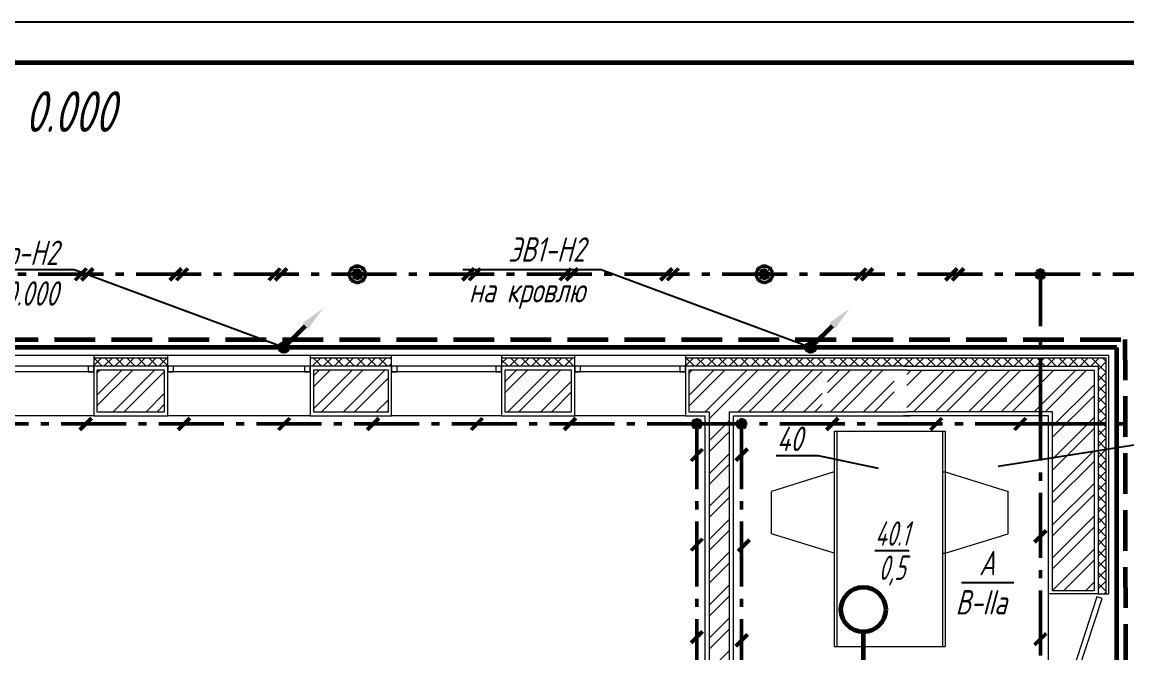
# Model space of a CAD drawing. Header units: millimetres. Extents: x -10490 to 5162, y -5053 to 76.
# Drawn here: x -4562 to -4426.3, y -471.7 to -394.1 of the extents above; entities that cross this region are included whole.
import ezdxf
from ezdxf import colors
from ezdxf.entities.mleader import LeaderData, LeaderLine
from ezdxf.math import Vec2, Vec3

# ---------------------------------------------------------------- set-up
doc = ezdxf.new("R2010")
doc.units = ezdxf.units.MM
doc.linetypes.add('gost5', pattern=[7, 5, -2, 0])
doc.linetypes.add('gost6', pattern=[12, 8, -1.5, 1, -1.5])
for name, color, linetype, lineweight in [('Заземление (Вновь)', 6, 'gost6', 50), ('КаБель контрольный (Вновь)', 142, 'gost5', 60), ('КаБель силовой (Вновь)', 1, 'Continuous', 60), ('Линия выноска', 137, 'Continuous', 25), ('Рамка толстая', 7, 'Continuous', 60), ('Рамка тонкая', 5, 'Continuous', 25), ('Строительный', 251, 'Continuous', 13), ('Текст', 2, 'Continuous', 25), ('Технологическое', 152, 'Continuous', 18), ('ЭлектрооБорудование (Вновь)', 160, 'Continuous', 60)]:
    doc.layers.add(name, color=color, linetype=linetype, lineweight=lineweight)
doc.styles.add('SIMPLEX', font='simplex.shx', dxfattribs={"width": 0.7, "oblique": 15})
doc.styles.add('СИМПЛЕКС', font='simplex.shx', dxfattribs={"width": 0.7, "oblique": 15, "height": 500})
pattern_1 = [(45, (-11480.575, 3098.7583), (-2.0205576, 2.0205576), []), (45, (-11479.228, 3098.7583), (-2.0205576, 2.0205576), [])]
pattern_2 = [(45, (-11480.5749, 3098.7583), (-0.67351921, 0.67351921), []), (135, (-11480.5749, 3098.7583), (-0.67351921, -0.67351921), [])]

# ---------------------------------------------------------------- blocks, each defined once
blk = doc.blocks.new('A$C0CDB385D')
at = {"layer": 'Рамка толстая'}
blk.add_line((589, 415), (20, 415), dxfattribs=at)
at = {"layer": 'Рамка тонкая'}
blk.add_line((594, 420), (0, 420), dxfattribs=at)
blk = doc.blocks.new('_None')
blk = doc.blocks.new('_DotBlank')
at = {"color": 0, "linetype": 'ByBlock', "lineweight": -2}
blk.add_line((-0.5, 0), (-1, 0), dxfattribs=at)
blk.add_circle((0, 0), 0.5, dxfattribs=at)

msp = doc.modelspace()

# ---------------------------------------------------------------- hatches: boundary and pattern name
at = {"layer": 'Заземление (Вновь)'}
for points in [[(-4520.34156, -425.14645, 1), (-4521.34156, -425.14645, 1)], [(-4470.34156, -425.14645, 1), (-4471.34156, -425.14645, 1)]]:
    msp.add_hatch(color=256, dxfattribs=at).paths.add_polyline_path(points)
h = msp.add_hatch(color=256, dxfattribs=at)
h.paths.add_polyline_path([(-4437.44156, -425.14645, 0.414213562), (-4436.94156, -425.64645), (-4436.94156, -425.14645), (-4436.44156, -425.14645, 1)])
h.paths.add_polyline_path([(-4436.44156, -425.14645), (-4436.94156, -425.14645), (-4436.94156, -425.64645, 0.414213562)], flags=17)
h = msp.add_hatch(color=256, dxfattribs=at)
h.paths.add_polyline_path([(-4479.64156, -443.54645, 0.414213562), (-4479.14156, -444.04645), (-4479.14156, -443.54645), (-4478.64156, -443.54645, 1)])
h.paths.add_polyline_path([(-4478.64156, -443.54645), (-4479.14156, -443.54645), (-4479.14156, -444.04645, 0.414213562)], flags=17)
h = msp.add_hatch(color=256, dxfattribs=at)
h.paths.add_polyline_path([(-4474.14156, -443.54645, 0.414213562), (-4473.64156, -444.04645), (-4473.64156, -443.54645), (-4473.14156, -443.54645, 1)])
h.paths.add_polyline_path([(-4473.14156, -443.54645), (-4473.64156, -443.54645), (-4473.64156, -444.04645, 0.414213562)], flags=17)
at = {"layer": 'КаБель силовой (Вновь)'}
for points in [[(-4529.37555, -434.14645, 1), (-4530.37555, -434.14645, 1)], [(-4464.66227, -434.14645, 1), (-4465.66227, -434.14645, 1)]]:
    msp.add_hatch(color=256, dxfattribs=at).paths.add_polyline_path(points)
at = {"layer": 'Строительный', "ltscale": 100}
h = msp.add_hatch(dxfattribs=at)
h.set_pattern_fill('ANSI37', color=256, scale=0.3)
h.set_pattern_definition(pattern_2)
h.paths.add_polyline_path([(-4544.13709, -435.44645), (-4553.23709, -435.44645), (-4553.23709, -436.44645), (-4544.13709, -436.44645)])
h = msp.add_hatch(dxfattribs=at)
h.set_pattern_fill('ANSI37', color=256, scale=0.3)
h.set_pattern_definition(pattern_2)
h.paths.add_polyline_path([(-4516.63709, -435.44645), (-4526.63709, -435.44645), (-4526.63709, -436.44645), (-4516.63709, -436.44645)])
h = msp.add_hatch(dxfattribs=at)
h.set_pattern_fill('ANSI37', color=256, scale=0.3)
h.set_pattern_definition(pattern_2)
h.paths.add_polyline_path([(-4494.13709, -435.44645), (-4503.13709, -435.44645), (-4503.13709, -436.44645), (-4494.13709, -436.44645)])
h = msp.add_hatch(dxfattribs=at)
h.set_pattern_fill('ANSI37', color=256, scale=0.3)
h.set_pattern_definition(pattern_2)
h.paths.add_polyline_path([(-4463.33709, -435.44645), (-4480.53709, -435.44645), (-4480.53709, -436.44645), (-4463.33709, -436.44645)])
h = msp.add_hatch(dxfattribs=at)
h.set_pattern_fill('ANSI37', color=256, scale=0.3)
h.set_pattern_definition([(45, (-11440.1749, 3098.7583), (-0.67351921, 0.67351921), []), (135, (-11440.1749, 3098.7583), (-0.67351921, -0.67351921), [])])
h.paths.add_polyline_path([(-4453.73709, -435.44645), (-4462.73709, -435.44645), (-4462.73709, -436.44645), (-4453.73709, -436.44645)])
h = msp.add_hatch(dxfattribs=at)
h.set_pattern_fill('ANSI37', color=256, scale=0.3)
h.set_pattern_definition(pattern_2)
h.paths.add_polyline_path([(-4428.84156, -435.44645), (-4453.73709, -435.44645), (-4453.73709, -436.44645), (-4429.84156, -436.44645), (-4429.84156, -464.44645), (-4428.84156, -464.44645)])
h = msp.add_hatch(dxfattribs=at)
h.set_pattern_fill('ANSI32', color=256, scale=0.3)
h.set_pattern_definition(pattern_1)
h.paths.add_polyline_path([(-4430.34156, -493.44645), (-4435.44156, -493.44645), (-4435.44156, -497.04645), (-4475.14156, -497.04645), (-4475.14156, -442.04645), (-4463.73709, -442.04645), (-4463.73709, -436.94645), (-4480.13709, -436.94645), (-4480.13709, -442.04645), (-4477.64156, -442.04645), (-4477.64156, -497.04645), (-4561.84156, -497.04645), (-4561.84156, -500.84645), (-4508.94156, -500.84645), (-4508.94156, -555.04645), (-4526.04156, -555.04645), (-4526.04156, -560.14645), (-4485.44156, -560.14645), (-4485.44156, -555.04645), (-4506.44156, -555.04645), (-4506.44156, -500.84645), (-4435.44156, -500.84645), (-4435.44156, -504.24645), (-4430.34156, -504.24645)])
h = msp.add_hatch(dxfattribs=at)
h.set_pattern_fill('ANSI32', color=256, scale=0.3)
h.set_pattern_definition(pattern_1)
h.paths.add_polyline_path([(-4544.53709, -436.94645), (-4552.83709, -436.94645), (-4552.83709, -442.04645), (-4544.53709, -442.04645)])
h = msp.add_hatch(dxfattribs=at)
h.set_pattern_fill('ANSI32', color=256, scale=0.3)
h.set_pattern_definition(pattern_1)
h.paths.add_polyline_path([(-4517.03709, -436.94645), (-4526.23709, -436.94645), (-4526.23709, -442.04645), (-4517.03709, -442.04645)])
h = msp.add_hatch(dxfattribs=at)
h.set_pattern_fill('ANSI32', color=256, scale=0.3)
h.set_pattern_definition(pattern_1)
h.paths.add_polyline_path([(-4494.53709, -436.94645), (-4502.73709, -436.94645), (-4502.73709, -442.04645), (-4494.53709, -442.04645)])
h = msp.add_hatch(dxfattribs=at)
h.set_pattern_fill('ANSI32', color=256, scale=0.3)
h.set_pattern_definition([(45, (-11440.9367, 3098.7583), (-2.0205576, 2.0205576), []), (45, (-11439.5896, 3098.7583), (-2.0205576, 2.0205576), [])])
h.paths.add_polyline_path([(-4454.89884, -436.94645), (-4463.09884, -436.94645), (-4463.09884, -442.04645), (-4454.89884, -442.04645)])
h = msp.add_hatch(dxfattribs=at)
h.set_pattern_fill('ANSI32', color=256, scale=0.3)
h.set_pattern_definition(pattern_1)
h.paths.add_polyline_path([(-4430.34156, -436.94645), (-4453.33709, -436.94645), (-4453.33709, -442.04645), (-4435.44156, -442.04645), (-4435.44156, -464.04645), (-4430.34156, -464.04645)])

# ---------------------------------------------------------------- linework, layer by layer
at = {"layer": 'Заземление (Вновь)'}
for p, q in [((-4554.10665, -424.43934), (-4555.52086, -425.85356)), ((-4553.30665, -424.43934), (-4554.72086, -425.85356)), ((-4542.46944, -424.43934), (-4543.88366, -425.85356)), ((-4541.66944, -424.43934), (-4543.08366, -425.85356)), ((-4530.323, -424.43934), (-4531.73721, -425.85356)), ((-4529.523, -424.43934), (-4530.93721, -425.85356)), ((-4506.50364, -424.43934), (-4507.91786, -425.85356)), ((-4505.70364, -424.43934), (-4507.11786, -425.85356)), ((-4494.57359, -424.43934), (-4495.9878, -425.85356)), ((-4493.77359, -424.43934), (-4495.1878, -425.85356)), ((-4482.18465, -424.43934), (-4483.59887, -425.85356)), ((-4481.38465, -424.43934), (-4482.79887, -425.85356)), ((-4458.32447, -424.43934), (-4459.73869, -425.85356)), ((-4457.52447, -424.43934), (-4458.93869, -425.85356)), ((-4447.1592, -424.43934), (-4448.57341, -425.85356)), ((-4446.3592, -424.43934), (-4447.77341, -425.85356)), ((-4776.04156, -425.14645), (-4417.24156, -425.14645)), ((-4436.94156, -443.54645), (-4436.94156, -425.14645)), ((-4713.24156, -443.54645), (-4479.14156, -443.54645)), ((-4553.52028, -442.83934), (-4554.93449, -444.25356)), ((-4541.43434, -442.83934), (-4542.84855, -444.25356)), ((-4529.13838, -442.83934), (-4530.55259, -444.25356)), ((-4518.20852, -442.83934), (-4519.62274, -444.25356)), ((-4505.46881, -442.83934), (-4506.88302, -444.25356)), ((-4494.01341, -442.83934), (-4495.42763, -444.25356)), ((-4473.64156, -443.54645), (-4479.18385, -443.54645)), ((-4479.14156, -443.54645), (-4479.14156, -484.01974)), ((-4436.94156, -443.54645), (-4473.64156, -443.54645)), ((-4473.64156, -443.54645), (-4473.64156, -484.01974)), ((-4461.77979, -442.83934), (-4463.194, -444.25356)), ((-4449.03785, -442.83934), (-4450.45206, -444.25356)), ((-4438.71038, -442.83934), (-4440.12459, -444.25356)), ((-4436.94156, -484.01974), (-4436.94156, -443.54645)), ((-4436.94156, -443.54645), (-4417.24156, -443.54645)), ((-4478.43445, -446.65895), (-4479.84866, -448.07316)), ((-4472.93445, -446.60725), (-4474.34866, -448.02147)), ((-4436.23445, -456.65173), (-4437.64866, -458.06594)), ((-4478.43445, -457.67581), (-4479.84866, -459.09002)), ((-4472.65429, -457.7792), (-4474.06851, -459.19341)), ((-4478.43445, -469.05624), (-4479.84866, -470.47046)), ((-4472.93445, -469.44723), (-4474.34866, -470.86144)), ((-4436.23445, -469.30137), (-4437.64866, -470.71559))]:
    msp.add_line(p, q, dxfattribs=at)
for centre, radius in [((-4520.84156, -425.14645), 1), ((-4520.84156, -425.14645), 0.5), ((-4470.84156, -425.14645), 1), ((-4470.84156, -425.14645), 0.5), ((-4436.94156, -425.14645), 0.5), ((-4479.14156, -443.54645), 0.5), ((-4473.64156, -443.54645), 0.5)]:
    msp.add_circle(centre, radius, dxfattribs=at)
at = {"layer": 'КаБель контрольный (Вновь)'}
for p, q in [((-4768.04156, -433.14645), (-4426.54156, -433.14645)), ((-4426.54156, -433.14645), (-4426.44156, -504.34645))]:
    msp.add_line(p, q, dxfattribs=at)
at = {"layer": 'КаБель силовой (Вновь)'}
for p, q in [((-4529.522, -433.7929), (-4527.20245, -431.47334)), ((-4464.80871, -433.7929), (-4462.48916, -431.47334)), ((-4427.54156, -434.14645), (-4767.04156, -434.14645)), ((-4427.54156, -481.01974), (-4427.54156, -434.14645)), ((-4458.69156, -469.10701), (-4458.69156, -483.01974))]:
    msp.add_line(p, q, dxfattribs=at)
for centre in [(-4529.87555, -434.14645), (-4465.16227, -434.14645)]:
    msp.add_circle(centre, 0.5, dxfattribs=at)
for points in [[(-4527.556, -431.11979), (-4526.84889, -431.8269), (-4525.08112, -429.35202)], [(-4462.84271, -431.11979), (-4462.13561, -431.8269), (-4460.36784, -429.35202)]]:
    msp.add_solid(points, dxfattribs=at)
at = {"layer": 'Строительный', "ltscale": 100}
for p, q in [((-4553.23709, -435.14645), (-4566.83709, -435.14645)), ((-4526.63709, -435.14645), (-4544.13709, -435.14645)), ((-4503.13709, -435.14645), (-4516.63709, -435.14645)), ((-4480.53709, -435.14645), (-4494.13709, -435.14645)), ((-4452.93709, -435.14645), (-4480.53709, -435.14645)), ((-4480.53709, -435.14645), (-4480.53709, -435.44645)), ((-4452.93709, -435.44645), (-4480.53709, -435.44645)), ((-4480.53709, -435.44645), (-4480.53709, -436.44645)), ((-4428.54156, -435.14645), (-4453.73709, -435.14645)), ((-4428.84156, -435.44645), (-4453.73709, -435.44645)), ((-4428.84156, -464.44645), (-4428.84156, -435.44645)), ((-4428.54156, -464.44645), (-4428.54156, -435.14645)), ((-4553.23709, -436.44645), (-4566.83709, -436.44645)), ((-4526.63709, -436.44645), (-4544.13709, -436.44645)), ((-4503.13709, -436.44645), (-4516.63709, -436.44645)), ((-4480.53709, -436.44645), (-4494.13709, -436.44645)), ((-4452.93709, -436.44645), (-4480.53709, -436.44645)), ((-4480.53709, -436.44645), (-4480.53709, -442.54645)), ((-4453.33709, -436.94645), (-4480.13709, -436.94645)), ((-4480.13709, -436.94645), (-4480.13709, -442.04645)), ((-4453.73709, -436.44645), (-4429.84156, -436.44645)), ((-4453.33709, -436.94645), (-4430.34156, -436.94645)), ((-4430.34156, -436.94645), (-4430.34156, -464.04645)), ((-4429.84156, -436.44645), (-4429.84156, -464.44645)), ((-4553.23709, -437.14645), (-4566.83709, -437.14645)), ((-4526.63709, -437.14645), (-4544.13709, -437.14645)), ((-4503.13709, -437.14645), (-4516.63709, -437.14645)), ((-4480.53709, -437.14645), (-4494.13709, -437.14645)), ((-4480.13709, -442.04645), (-4477.64156, -442.04645)), ((-4477.64156, -442.04645), (-4477.64156, -497.04645)), ((-4475.14156, -497.04645), (-4475.14156, -442.04645)), ((-4475.14156, -442.04645), (-4453.33709, -442.04645)), ((-4435.44156, -442.04645), (-4453.33709, -442.04645)), ((-4435.44156, -464.04645), (-4435.44156, -442.04645)), ((-4553.23709, -442.54645), (-4566.83709, -442.54645)), ((-4526.63709, -442.54645), (-4544.13709, -442.54645)), ((-4503.13709, -442.54645), (-4516.63709, -442.54645)), ((-4480.53709, -442.54645), (-4494.13709, -442.54645)), ((-4480.53709, -442.54645), (-4478.14156, -442.54645)), ((-4478.14156, -442.54645), (-4478.14156, -496.54645)), ((-4474.64156, -496.54645), (-4474.64156, -442.54645)), ((-4474.64156, -442.54645), (-4452.93709, -442.54645)), ((-4435.94156, -442.54645), (-4453.73709, -442.54645)), ((-4435.94156, -464.44645), (-4435.94156, -442.54645)), ((-4430.34156, -464.04645), (-4435.44156, -464.04645)), ((-4429.84156, -464.44645), (-4435.94156, -464.44645)), ((-4435.94156, -473.74645), (-4435.94156, -464.44645)), ((-4429.84156, -464.44645), (-4428.84156, -464.44645)), ((-4428.84156, -464.44645), (-4428.54156, -464.44645))]:
    msp.add_line(p, q, dxfattribs=at)
for points in [[(-4544.13709, -435.44645), (-4544.13709, -435.14645), (-4553.23709, -435.14645), (-4553.23709, -435.44645)], [(-4544.13709, -436.44645), (-4544.13709, -435.44645), (-4553.23709, -435.44645), (-4553.23709, -436.44645)], [(-4516.63709, -435.44645), (-4516.63709, -435.14645), (-4526.63709, -435.14645), (-4526.63709, -435.44645)], [(-4516.63709, -436.44645), (-4516.63709, -435.44645), (-4526.63709, -435.44645), (-4526.63709, -436.44645)], [(-4494.13709, -435.44645), (-4494.13709, -435.14645), (-4503.13709, -435.14645), (-4503.13709, -435.44645)], [(-4494.13709, -436.44645), (-4494.13709, -435.44645), (-4503.13709, -435.44645), (-4503.13709, -436.44645)]]:
    msp.add_lwpolyline(points, dxfattribs=at)
for points in [[(-4553.93709, -437.14645), (-4553.23709, -437.14645), (-4553.23709, -436.44645), (-4553.93709, -436.44645)], [(-4553.23709, -442.54645), (-4544.13709, -442.54645), (-4544.13709, -436.44645), (-4553.23709, -436.44645)], [(-4552.83709, -442.04645), (-4544.53709, -442.04645), (-4544.53709, -436.94645), (-4552.83709, -436.94645)], [(-4544.13709, -437.14645), (-4543.43709, -437.14645), (-4543.43709, -436.44645), (-4544.13709, -436.44645)], [(-4527.33709, -437.14645), (-4526.63709, -437.14645), (-4526.63709, -436.44645), (-4527.33709, -436.44645)], [(-4526.63709, -442.54645), (-4516.63709, -442.54645), (-4516.63709, -436.44645), (-4526.63709, -436.44645)], [(-4526.23709, -442.04645), (-4517.03709, -442.04645), (-4517.03709, -436.94645), (-4526.23709, -436.94645)], [(-4516.63709, -437.14645), (-4515.93709, -437.14645), (-4515.93709, -436.44645), (-4516.63709, -436.44645)], [(-4503.83709, -437.14645), (-4503.13709, -437.14645), (-4503.13709, -436.44645), (-4503.83709, -436.44645)], [(-4503.13709, -442.54645), (-4494.13709, -442.54645), (-4494.13709, -436.44645), (-4503.13709, -436.44645)], [(-4502.73709, -442.04645), (-4494.53709, -442.04645), (-4494.53709, -436.94645), (-4502.73709, -436.94645)], [(-4494.13709, -437.14645), (-4493.43709, -437.14645), (-4493.43709, -436.44645), (-4494.13709, -436.44645)], [(-4481.23709, -437.14645), (-4480.53709, -437.14645), (-4480.53709, -436.44645), (-4481.23709, -436.44645)]]:
    msp.add_lwpolyline(points, close=True, dxfattribs=at)
at = {"layer": 'Строительный', "ltscale": 400}
msp.add_lwpolyline([(-4432.87529, -473.64447), (-4432.25228, -473.84843), (-4429.35883, -465.00999), (-4429.98184, -464.80604)], close=True, dxfattribs=at)
at = {"layer": 'Текст'}
msp.add_line((-4446.64615, -463.04697), (-4440.17701, -463.04697), dxfattribs=at)
at = {"layer": 'Технологическое', "ltscale": 10}
for p, q in [((-4462.25156, -444.44607), (-4448.63156, -444.44607)), ((-4462.25156, -444.44607), (-4462.25156, -470.90701)), ((-4461.94156, -444.44607), (-4461.94156, -470.90701)), ((-4448.94156, -444.44607), (-4448.94156, -470.90701)), ((-4448.63156, -444.44607), (-4448.63156, -470.90701)), ((-4462.25156, -449.44607), (-4469.97156, -451.84108)), ((-4448.94156, -449.44607), (-4448.63156, -449.44607)), ((-4448.63156, -449.44607), (-4440.91156, -451.84108)), ((-4469.97156, -457.05106), (-4469.97156, -451.84108)), ((-4440.91156, -457.05106), (-4440.91156, -451.84108)), ((-4462.25156, -459.44607), (-4469.97156, -457.05106)), ((-4448.63156, -459.44607), (-4440.91156, -457.05106)), ((-4448.94156, -459.44607), (-4448.63156, -459.44607)), ((-4462.25156, -470.90701), (-4448.63156, -470.90701))]:
    msp.add_line(p, q, dxfattribs=at)
at = {"layer": 'ЭлектрооБорудование (Вновь)', "ltscale": 10}
msp.add_circle((-4458.69156, -466.35701), 2.75, dxfattribs=at)

# ---------------------------------------------------------------- block references
msp.add_blockref('A$C0CDB385D', (-4846.0436, -814.14684))

# ---------------------------------------------------------------- texts
at = {"layer": 'Текст', "style": 'SIMPLEX', "oblique": 15, "width": 0.7}
for s, p in [('А', (-4444.47447, -462.15582)), ('В-IIа', (-4447.36273, -466.96976))]:
    msp.add_text(s, height=3, dxfattribs=at).set_placement(p)
at = {"layer": 'Текст', "attachment_point": 5, "style": 'SIMPLEX'}
for s, insert, char_height, width in [('План зд. 851/2 на отм. 0.000\\PМ1:100', (-4584.17884, -409.31257), 5, 338.8), ('\\A1;{\\W0.6;\\S40.1/0,5;}', (-4455.16611, -459.11381), 3, 5.6507904)]:
    msp.add_mtext(s, dxfattribs=dict(at, insert=insert, char_height=char_height, width=width))

# ---------------------------------------------------------------- leaders
at = {"layer": 'Линия выноска'}
ml = msp.add_multileader_mtext('Standard', dxfattribs=at)
ml.set_content('ЭВ1-Н2\\Pна кровлю', color=2, style='СИМПЛЕКС')
ml.set_leader_properties()
ml.set_arrow_properties(name='NONE')
ml.build(insert=Vec2(0, 0))
ml.multileader.update_dxf_attribs({"text_left_attachment_type": 6, "text_right_attachment_type": 6, "dogleg_length": 0, "arrow_head_size": 2})
ctx = ml.context
ctx.base_point, ctx.char_height, ctx.arrow_head_size, ctx.plane_origin = Vec3(-4511.73295, -424.60669), 3, 2, Vec3(-4516.37624, -477.98882)
ctx.left_attachment, ctx.right_attachment, ctx.text_align_type = 6, 6, 2
notes = []
notes.append((ctx, [(1, (1, 1, 0), (-4490.91189, -424.60669), (-1, 0), 0, [(0, [(-4465.16227, -434.14645)], 0, [])])]))
ctx.mtext.insert, ctx.mtext.alignment, ctx.mtext.flow_direction = Vec3(-4492.91189, -420.60669), 3, 5
ml = msp.add_multileader_mtext('Standard', dxfattribs=at)
ml.set_content('В1-Н2,В1р-Н2\\Pс отм. 0.000', color=2, style='СИМПЛЕКС')
ml.set_leader_properties()
ml.set_arrow_properties(name='NONE')
ml.build(insert=Vec2(0, 0))
ml.multileader.update_dxf_attribs({"text_left_attachment_type": 6, "text_right_attachment_type": 6, "dogleg_length": 0, "arrow_head_size": 2})
ctx = ml.context
ctx.base_point, ctx.char_height, ctx.arrow_head_size, ctx.plane_origin = Vec3(-4583.27591, -424.60669), 3, 2, Vec3(-4581.08952, -477.98882)
ctx.left_attachment, ctx.right_attachment, ctx.text_align_type = 6, 6, 2
notes.append((ctx, [(1, (1, 1, 0), (-4555.62517, -424.60669), (-1, 0), 0, [(0, [(-4529.87555, -434.14645)], 0, [])])]))
ctx.mtext.insert, ctx.mtext.alignment, ctx.mtext.flow_direction = Vec3(-4557.62517, -421.00669), 3, 5
ml = msp.add_multileader_mtext('Standard', dxfattribs=at)
ml.set_content('Очистка воздуха и насосная', color=2, style='СИМПЛЕКС')
ml.set_leader_properties()
ml.set_arrow_properties(name='NONE')
ml.build(insert=Vec2(0, 0))
ml.multileader.update_dxf_attribs({"text_left_attachment_type": 6, "text_right_attachment_type": 6, "dogleg_length": 0, "arrow_head_size": 2})
ctx = ml.context
ctx.base_point, ctx.char_height, ctx.arrow_head_size, ctx.plane_origin = Vec3(-4413.21143, -444.20197), 3, 2, Vec3(-4400.44633, -470.60951)
ctx.left_attachment, ctx.right_attachment = 6, 6
notes.append((ctx, [(0, (1, 1, 0), (-4413.21143, -444.20197), (1, 0), 0, [(0, [(-4442.11251, -448.71895)], 0, [])])]))
ctx.mtext.insert, ctx.mtext.flow_direction = Vec3(-4411.21143, -440.20197), 5
ml = msp.add_multileader_mtext('Standard', dxfattribs=at)
ml.set_content('40', color=2, style='СИМПЛЕКС')
ml.set_leader_properties()
ml.set_arrow_properties(name='NONE')
ml.build(insert=Vec2(0, 0))
ml.multileader.update_dxf_attribs({"text_left_attachment_type": 6, "text_right_attachment_type": 6, "dogleg_length": 0, "arrow_head_size": 2})
ctx = ml.context
ctx.base_point, ctx.char_height, ctx.arrow_head_size, ctx.plane_origin = Vec3(-4471.86088, -447.48043), 3, 2, Vec3(-4462.34053, -494.33746)
ctx.left_attachment, ctx.right_attachment, ctx.text_align_type = 6, 6, 2
notes.append((ctx, [(1, (1, 1, 0), (-4464.1781, -447.48043), (-1, 0), 0, [(0, [(-4456.82672, -449.01814)], 0, [])])]))
ctx.mtext.insert, ctx.mtext.alignment, ctx.mtext.flow_direction = Vec3(-4466.1781, -443.88043), 3, 5
ml = msp.add_multileader_mtext('Standard', dxfattribs=at)
ml.set_content('Кабельный проход\\P(типовая серия 3.402-24)', color=2, style='SIMPLEX')
ml.set_leader_properties()
ml.set_arrow_properties(name='DOTBLANK')
ml.build(insert=Vec2(0, 0))
ml.multileader.update_dxf_attribs({"text_left_attachment_type": 6, "text_right_attachment_type": 6, "dogleg_length": 1, "arrow_head_size": 10})
ctx = ml.context
ctx.base_point, ctx.char_height, ctx.arrow_head_size, ctx.plane_origin = Vec3(-4411.00972, -465.77545), 3, 10, Vec3(-4416.88124, -620.09302)
ctx.left_attachment, ctx.right_attachment = 6, 6
notes.append((ctx, [(1, (1, 1, 0), (-4412.00972, -465.77545), (1, 0), 1, [(0, [(-4431.3423, -483.76591)], 0, [])])]))
ctx.mtext.insert, ctx.mtext.flow_direction = Vec3(-4409.00972, -461.77545), 5
for ctx, leaders in notes:
    for number, flags, end, landing, length, lines in leaders:
        leader = LeaderData()
        leader.index, (leader.has_last_leader_line, leader.has_dogleg_vector, leader.attachment_direction) = number, flags
        leader.last_leader_point, leader.dogleg_vector, leader.dogleg_length = Vec3(end), Vec3(landing), length
        for number, points, colour, breaks in lines:
            line = LeaderLine()
            line.index, line.vertices, line.color, line.breaks = number, Vec3.list(points), colors.encode_raw_color(colour), breaks
            leader.lines.append(line)
        ctx.leaders.append(leader)

doc.saveas('drawing.dxf')
